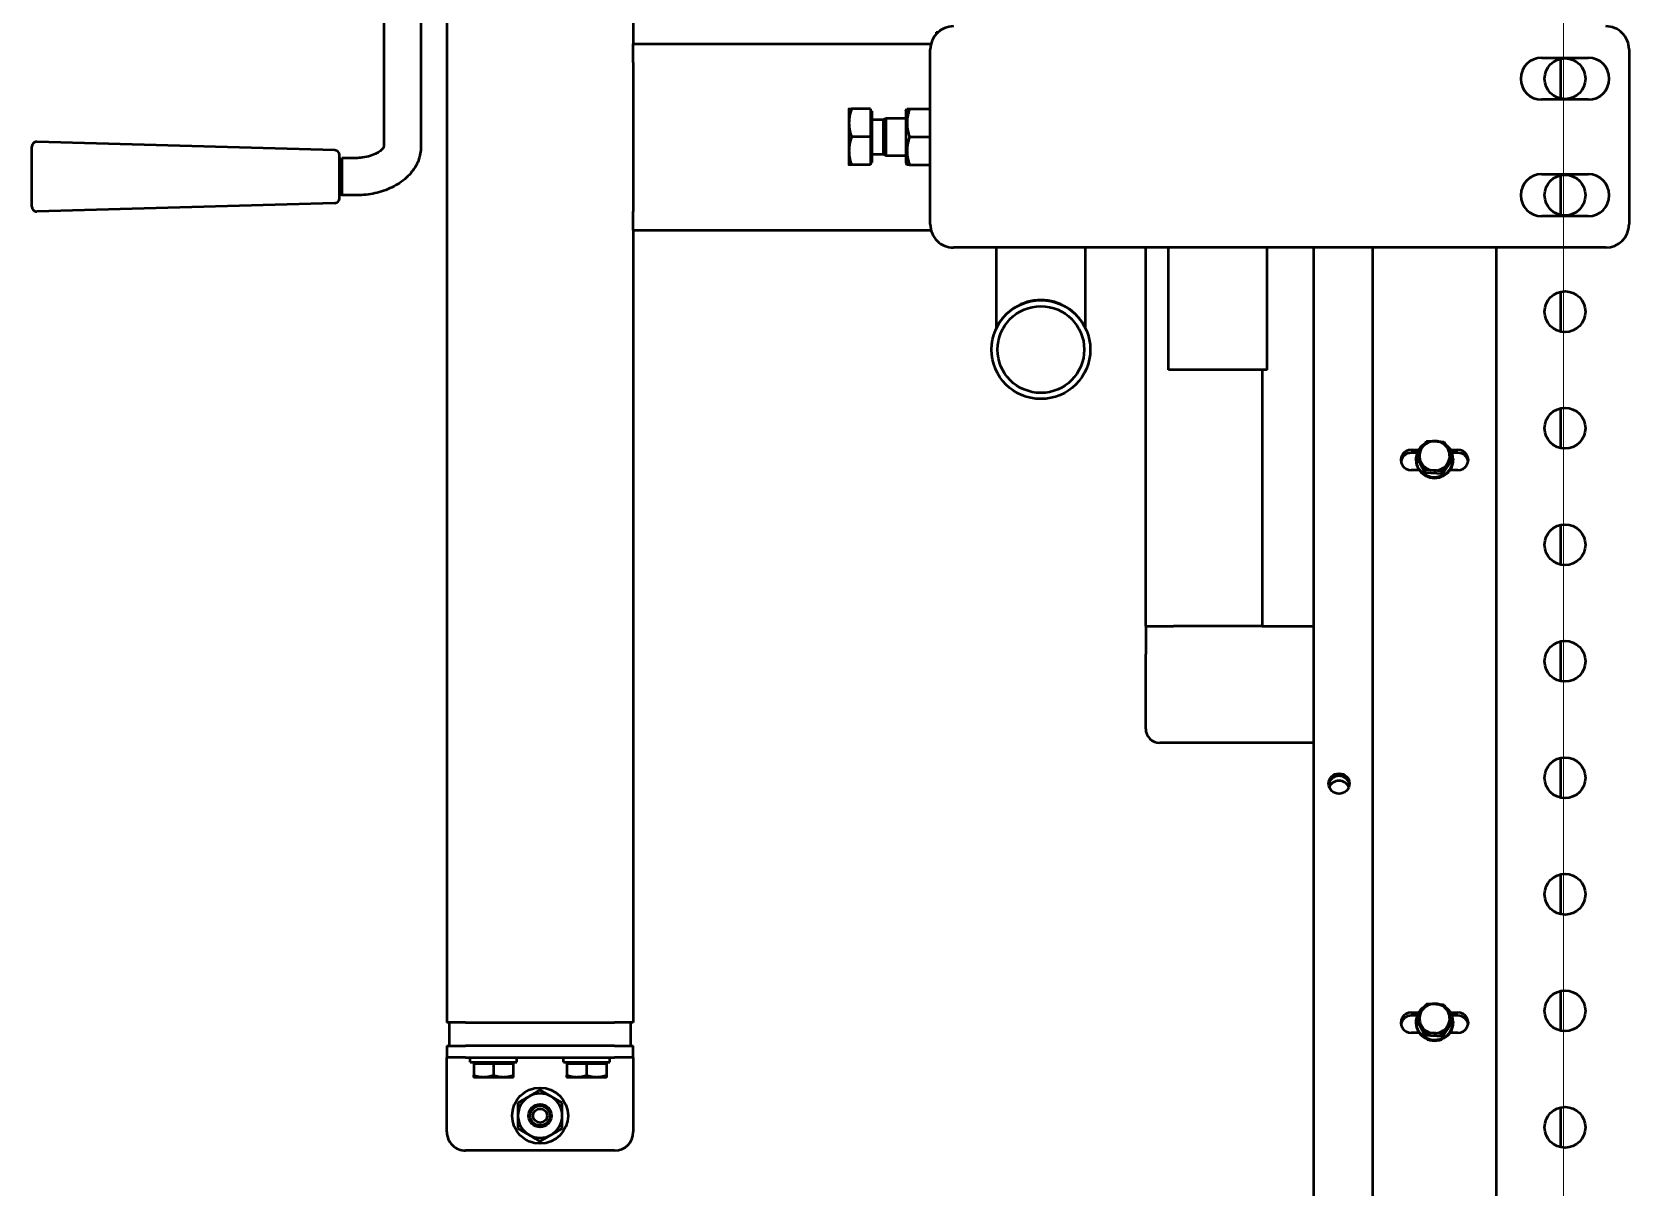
# Model space of a CAD drawing. Extents: x -3873 to 164127, y 7129 to 96529.
# Drawn here: x 53696 to 54382, y 55197 to 55692 of the extents above; entities that cross this region are included whole.
import ezdxf

# ---------------------------------------------------------------- set-up
doc = ezdxf.new("R2010")
doc.units = 0
doc.linetypes.add('CONTINOUS', pattern=[0])
doc.layers.add('LAYOUT Kromeka', color=1, linetype='CONTINUOUS', lineweight=5)
doc.layers.add('Visible (ISO)', color=7, linetype='CONTINUOUS', lineweight=50)

# ---------------------------------------------------------------- blocks, each defined once
blk = doc.blocks.new('Kafa koparma motorlu')
at = {"layer": 'Visible (ISO)', "color": 0, "transparency": 33554687}
for p, q in [((1455.4, 978.07), (1451.76, 1106.07)), ((1453.76, 1108.13), (1479.65, 1108.13)), ((1478.01, 978.07), (1481.64, 1106.07)), ((1457.4, 976.13), (1476.01, 976.13)), ((1459.7, 976.13), (1458.7, 975.13)), ((1474.7, 975.13), (1458.7, 975.13)), ((1458.7, 969.13), (1458.7, 975.13)), ((1473.7, 976.13), (1474.7, 975.13)), ((1474.7, 969.13), (1474.7, 975.13)), ((1550.81, 957.13), (1479.64, 957.13)), ((1550.81, 941.13), (1479.64, 941.13)), ((1056.75, 930), (1081.75, 930)), ((1081.75, 930), (1088.75, 930)), ((1088.75, 922), (1088.75, 930)), ((1093.75, 930), (1088.75, 930)), ((1093.75, 930), (1093.75, 922)), ((1103.75, 929), (1093.75, 929)), ((1103.75, 922), (1103.75, 930)), ((1555.73, 930), (1103.75, 930)), ((1048.75, 858), (1048.75, 922)), ((1086.75, 920), (1086.75, 900)), ((1086.75, 920), (1088.75, 920)), ((1088.75, 922), (1088.75, 858)), ((1093.75, 858), (1093.75, 922)), ((1103.75, 922), (1103.75, 858)), ((1080.35, 918.5), (1080.35, 914.25)), ((1080.35, 914.25), (1080.35, 905.75)), ((1086.15, 918.5), (1081.11, 918.5)), ((1086.15, 918.5), (1086.15, 910)), ((1086.15, 917.7), (1086.75, 917.7)), ((1080.35, 905.75), (1080.35, 901.5)), ((1086.15, 910), (1081.11, 910)), ((1086.15, 910), (1086.15, 901.5)), ((1086.15, 901.5), (1081.11, 901.5)), ((1086.15, 902.3), (1086.75, 902.3)), ((1086.75, 900), (1088.75, 900)), ((1080.35, 878.5), (1080.35, 874.25)), ((1086.15, 878.5), (1081.11, 878.5)), ((1086.15, 878.5), (1086.15, 870)), ((1086.15, 877.7), (1086.75, 877.7)), ((1086.75, 880), (1086.75, 860)), ((1086.75, 880), (1088.75, 880)), ((1080.35, 874.25), (1080.35, 865.75)), ((1080.35, 865.75), (1080.35, 861.5)), ((1086.15, 870), (1081.11, 870)), ((1086.15, 870), (1086.15, 861.5)), ((1086.15, 861.5), (1081.11, 861.5)), ((1086.15, 862.3), (1086.75, 862.3)), ((1086.75, 860), (1088.75, 860)), ((1088.75, 850), (1088.75, 858)), ((1093.75, 858), (1093.75, 850)), ((1103.75, 850), (1103.75, 858)), ((1093.75, 851), (1103.75, 851)), ((1081.75, 850), (1056.75, 850)), ((1088.75, 850), (1081.75, 850)), ((1088.75, 850), (1093.75, 850)), ((1443.75, 850), (1103.75, 850)), ((1443.75, 850), (1451.75, 850)), ((1443.75, 850), (1443.75, 722.18)), ((1515.75, 850), (1451.75, 850)), ((1515.75, 850), (1523.75, 850)), ((1555.75, 850), (1523.75, 850)), ((1523.75, 850), (1523.75, 722.18)), ((1477.75, 757.38), (1471.75, 757.38)), ((1471.75, 748.18), (1471.75, 756.3)), ((1489.75, 757.38), (1477.75, 757.38)), ((1483.75, 748.18), (1483.75, 756.3)), ((1495.75, 757.38), (1489.75, 757.38)), ((1495.75, 748.18), (1495.75, 756.3)), ((1483.75, 748.18), (1471.75, 748.18)), ((1472.75, 748.18), (1472.75, 747.38)), ((1472.75, 747.38), (1494.75, 747.38)), ((1476.29, 747.38), (1476.29, 742.6)), ((1495.75, 748.18), (1483.75, 748.18)), ((1491.21, 747.38), (1491.21, 742.6)), ((1494.75, 748.18), (1494.75, 747.38)), ((1476.29, 742.6), (1475.75, 741.38)), ((1475.75, 741.38), (1491.75, 741.38)), ((1475.75, 741.38), (1475.75, 733)), ((1476.29, 742.6), (1491.21, 742.6)), ((1491.21, 742.6), (1491.75, 741.38)), ((1491.75, 741.38), (1491.75, 733)), ((1472.65, 733), (1471.75, 732.48)), ((1471.75, 731.41), (1471.75, 732.48)), ((1471.75, 731.41), (1471.75, 722.5)), ((1494.85, 733), (1472.65, 733)), ((1483.75, 731.41), (1483.75, 722.5)), ((1494.85, 733), (1495.75, 732.48)), ((1495.75, 732.48), (1495.75, 731.41)), ((1495.75, 731.41), (1495.75, 722.5)), ((1446.25, 722.5), (1521.25, 722.5)), ((1528.75, 720), (1527.86, 720)), ((1528.75, 720), (1528.75, 719.11)), ((1436.25, 432.5), (1436.25, 712.5)), ((1402.02, 694), (1436.25, 694)), ((1436.25, 656), (1402.02, 656)), ((1223.75, 558), (1223.75, 624)), ((1229.75, 630), (1261.75, 630)), ((1273.75, 630), (1261.75, 630)), ((1273.75, 630), (1436.25, 630)), ((1273.75, 630), (1273.75, 618)), ((1273.75, 580), (1273.75, 618)), ((1383.75, 577.8), (1383.75, 620.2)), ((1383.75, 620.2), (1436.25, 620.2)), ((1383.75, 580), (1273.75, 580)), ((1273.75, 580), (1273.75, 558)), ((1383.75, 577.8), (1436.25, 577.8)), ((1436.25, 558), (930.12, 558)), ((699.47, 532.5), (1436.25, 532.5)), ((1099.29, 512.61), (1099.29, 516)), ((1106.69, 513.52), (1106.69, 516)), ((1107.98, 516), (1107.98, 512.89)), ((1340.77, 512.61), (1340.77, 516)), ((1348.17, 513.52), (1348.17, 516)), ((1349.46, 516), (1349.46, 512.89)), ((1097.74, 502.6), (1098.13, 510.1)), ((1098.13, 510.1), (1104.6, 513.49)), ((1098.13, 510.1), (1099.2, 510.1)), ((1104.05, 514), (1103.64, 514)), ((1104.6, 513.49), (1105.66, 513.49)), ((1339.22, 502.6), (1339.61, 510.1)), ((1339.61, 510.1), (1346.08, 513.49)), ((1339.61, 510.1), (1340.68, 510.1)), ((1345.53, 514), (1345.12, 514)), ((1346.08, 513.49), (1347.15, 513.49)), ((1097.74, 502.6), (1098.81, 502.6)), ((1103.81, 498.51), (1097.74, 502.6)), ((1339.22, 502.6), (1340.29, 502.6)), ((1345.3, 498.51), (1339.22, 502.6)), ((1099.29, 496), (1099.29, 499.39)), ((1104.05, 498), (1103.64, 498)), ((1103.81, 498.51), (1104.88, 498.51)), ((1106.69, 496), (1106.69, 498.48)), ((1107.98, 499.11), (1107.98, 496)), ((1340.77, 496), (1340.77, 499.39)), ((1345.53, 498), (1345.12, 498)), ((1345.3, 498.51), (1346.36, 498.51)), ((1348.17, 496), (1348.17, 498.48)), ((1349.46, 499.11), (1349.46, 496)), ((1436.25, 479.5), (8.75, 479.5)), ((1449.75, 440), (1449.75, 460)), ((1467.75, 460), (1467.75, 440)), ((1499.75, 440), (1499.75, 460)), ((1517.75, 460), (1517.75, 440)), ((1067.27, 451.99), (1050.23, 451.99)), ((1117.27, 451.99), (1100.23, 451.99)), ((1167.27, 451.99), (1150.23, 451.99)), ((1217.27, 451.99), (1200.23, 451.99)), ((1267.27, 451.99), (1250.23, 451.99)), ((1317.27, 451.99), (1300.23, 451.99)), ((1367.27, 451.99), (1350.23, 451.99)), ((1417.27, 451.99), (1400.23, 451.99)), ((1467.27, 451.99), (1450.23, 451.99)), ((1517.27, 451.99), (1500.23, 451.99)), ((1521.25, 422.5), (1446.25, 422.5))]:
    blk.add_line(p, q, dxfattribs=at)
for centre, radius in [((1063.75, 890), 12), ((1063.75, 890), 4.93), ((1063.75, 890), 4.25), ((1063.75, 890), 3), ((1392.5, 675), 21.2), ((1392.5, 675), 18.6), ((1058.75, 450), 8.75), ((1108.75, 450), 8.75), ((1158.75, 450), 8.75), ((1208.75, 450), 8.75), ((1258.75, 450), 8.75), ((1308.75, 450), 8.75), ((1358.75, 450), 8.75), ((1408.75, 450), 8.75), ((1458.75, 450), 8.75), ((1508.75, 450), 8.75)]:
    blk.add_circle(centre, radius, dxfattribs=at)
for centre, radius, start, end in [((1453.76, 1106.13), 2, 90, 181.62728), ((1479.65, 1106.13), 2, 358.37272, 90), ((1457.4, 978.13), 2, 181.62728, 270), ((1476.01, 978.13), 2, 270, 358.37272), ((1056.75, 922), 8, 90, 180), ((1063.75, 890), 9.5, 90, 150), ((1063.75, 890), 9.5, 30, 90), ((1063.75, 890), 9.5, 150, 210), ((1063.75, 890), 9.5, 330, 30), ((1063.75, 890), 9.5, 210, 270), ((1063.75, 890), 9.5, 270, 330), ((1056.75, 858), 8, 180, 270), ((1446.25, 712.5), 10, 90, 180), ((1521.25, 712.5), 10, 0, 90), ((1392.5, 675), 21.25, 296.60468, 63.39532), ((1229.75, 624), 6, 90, 180), ((1458.75, 460), 9, 0, 180), ((1508.75, 460), 9, 0, 180), ((1458.75, 440), 9, 180, 0), ((1508.75, 440), 9, 180, 0), ((1446.25, 432.5), 10, 180, 270), ((1521.25, 432.5), 10, 270, 0)]:
    blk.add_arc(centre, radius, start, end, dxfattribs=at)
blk.add_ellipse((1206.25, 547), major_axis=(0, 4.5), ratio=0.965926, dxfattribs=at)
for centre, major_axis, start_param, end_param in [((1203.14, 547), (0, -4.5), 0.365339, 2.776254), ((1205.21, 547), (0, 4.5), 3.260964, 6.163813), ((1205.21, 547), (0, 4.5), 3.260964, 6.163813), ((1104.05, 506), (0, 8), 5.267146, 10.370253), ((1103.64, 516), (0, 4.5), 4.712389, 7.853982), ((1102.34, 516), (0, 4.5), 4.712389, 6.133769), ((1345.53, 506), (0, 8), 5.267146, 10.370253), ((1345.12, 516), (0, 4.5), 4.712389, 7.853982), ((1343.82, 516), (0, 4.5), 4.712389, 6.133769), ((1103.64, 506), (0, 8), 0, 3.141593), ((1105.42, 506), (0, -6.5), 3.611199, 4.658396), ((1105.42, 506), (0, 6.5), 5.705594, 6.752791), ((1105.42, 506), (0, 6.5), 4.658396, 5.705594), ((1345.12, 506), (0, 8), 0, 3.141593), ((1346.9, 506), (0, -6.5), 3.611199, 4.658396), ((1346.9, 506), (0, 6.5), 5.705594, 6.752791), ((1346.9, 506), (0, 6.5), 4.658396, 5.705594), ((1105.42, 506), (0, -6.5), 4.658396, 5.705594), ((1105.42, 506), (0, -6.5), 5.705594, 6.752791), ((1105.42, 506), (0, 6.5), 3.611199, 4.658396), ((1104.05, 506), (0, 8), 4.497272, 4.815197), ((1346.9, 506), (0, -6.5), 4.658396, 5.705594), ((1346.9, 506), (0, -6.5), 5.705594, 6.752791), ((1346.9, 506), (0, 6.5), 3.611199, 4.658396), ((1345.53, 506), (0, 8), 4.497272, 4.815197), ((1103.64, 496), (0, -4.5), 4.712389, 7.853982), ((1102.34, 496), (0, -4.5), 0.149416, 1.570796), ((1345.12, 496), (0, -4.5), 4.712389, 7.853982), ((1343.82, 496), (0, -4.5), 0.149416, 1.570796)]:
    blk.add_ellipse(centre, major_axis=major_axis, ratio=0.965926, start_param=start_param, end_param=end_param, dxfattribs=at)
for points, knots in [([(1479.64, 941.13), (1477.6, 941.13), (1475.57, 941.52), (1471.68, 943), (1469.85, 944.13), (1466.36, 947.09), (1464.78, 949), (1462.15, 953.26), (1461.11, 955.61), (1459.58, 960.54), (1459.08, 963.13), (1458.75, 966.87), (1458.7, 968), (1458.7, 969.13)], [4.712389, 4.712389, 4.712389, 4.712389, 4.954113, 4.954113, 5.213869, 5.213869, 5.520329, 5.520329, 5.834489, 5.834489, 6.148648, 6.148648, 6.283185, 6.283185, 6.283185, 6.283185]), ([(1479.64, 957.13), (1479.58, 957.13), (1479.5, 957.13), (1478.97, 957.39), (1478.53, 957.69), (1477.61, 958.72), (1477.17, 959.34), (1476.34, 960.88), (1475.95, 961.79), (1475.3, 963.86), (1475.04, 965.03), (1474.77, 967.19), (1474.7, 968.16), (1474.7, 969.13)], [4.712389, 4.712389, 4.712389, 4.712389, 5.026548, 5.026548, 5.340708, 5.340708, 5.586808, 5.586808, 5.832407, 5.832407, 6.086862, 6.086862, 6.283185, 6.283185, 6.283185, 6.283185])]:
    blk.add_open_spline(points, degree=3, knots=knots, dxfattribs=at)
for points, weights in [([(1081.11, 918.5), (1080.35, 916.22), (1080.35, 914.25)], [1, 1.0379548493, 1]), ([(1080.35, 918.5), (1080.35, 918.5), (1081.11, 918.5)], [1, 1.0379548493, 1]), ([(1080.35, 914.25), (1080.35, 912.28), (1081.11, 910)], [1, 1.0379548493, 1]), ([(1081.11, 910), (1080.35, 907.72), (1080.35, 905.75)], [1, 1.0379548493, 1]), ([(1080.35, 905.75), (1080.35, 903.78), (1081.11, 901.5)], [1, 1.0379548493, 1]), ([(1058.27, 899.5), (1056.8, 896.95), (1055.52, 894.75)], [1, 1.03795484944, 1]), ([(1063.75, 899.5), (1061.2, 899.5), (1058.27, 899.5)], [1, 1.03795484943, 1]), ([(1069.23, 899.5), (1066.3, 899.5), (1063.75, 899.5)], [1, 1.03795484943, 1]), ([(1071.98, 894.75), (1070.7, 896.95), (1069.23, 899.5)], [1, 1.03795484944, 1]), ([(1081.11, 901.5), (1080.35, 901.5), (1080.35, 901.5)], [1, 1.0379548493, 1]), ([(1055.52, 894.75), (1054.25, 892.55), (1052.78, 890)], [1, 1.03795484944, 1]), ([(1074.72, 890), (1073.25, 892.55), (1071.98, 894.75)], [1, 1.03795484944, 1]), ([(1052.78, 890), (1054.25, 887.45), (1055.52, 885.25)], [1, 1.03795484944, 1]), ([(1055.52, 885.25), (1056.8, 883.05), (1058.27, 880.5)], [1, 1.03795484944, 1]), ([(1069.23, 880.5), (1070.7, 883.05), (1071.98, 885.25)], [1, 1.03795484944, 1]), ([(1071.98, 885.25), (1073.25, 887.45), (1074.72, 890)], [1, 1.03795484944, 1]), ([(1058.27, 880.5), (1061.2, 880.5), (1063.75, 880.5)], [1, 1.03795484944, 1]), ([(1063.75, 880.5), (1066.3, 880.5), (1069.23, 880.5)], [1, 1.03795484944, 1]), ([(1081.11, 878.5), (1080.35, 876.22), (1080.35, 874.25)], [1, 1.0379548493, 1]), ([(1080.35, 878.5), (1080.35, 878.5), (1081.11, 878.5)], [1, 1.0379548493, 1]), ([(1080.35, 874.25), (1080.35, 872.28), (1081.11, 870)], [1, 1.0379548493, 1]), ([(1081.11, 870), (1080.35, 867.72), (1080.35, 865.75)], [1, 1.0379548493, 1]), ([(1080.35, 865.75), (1080.35, 863.78), (1081.11, 861.5)], [1, 1.0379548493, 1]), ([(1081.11, 861.5), (1080.35, 861.5), (1080.35, 861.5)], [1, 1.0379548493, 1]), ([(1477.75, 757.38), (1474.97, 757.38), (1471.75, 756.3)], [1, 1.0379548493, 1]), ([(1471.75, 756.3), (1471.75, 757.38), (1471.75, 757.38)], [1, 1.0379548493, 1]), ([(1483.75, 756.3), (1480.53, 757.38), (1477.75, 757.38)], [1, 1.0379548493, 1]), ([(1489.75, 757.38), (1486.97, 757.38), (1483.75, 756.3)], [1, 1.0379548493, 1]), ([(1495.75, 756.3), (1492.53, 757.38), (1489.75, 757.38)], [1, 1.0379548493, 1]), ([(1495.75, 757.38), (1495.75, 757.38), (1495.75, 756.3)], [1, 1.0379548493, 1]), ([(1483.75, 731.41), (1477.75, 733.41), (1471.75, 731.41)], [1, 1.15470053838, 1]), ([(1495.75, 731.41), (1489.75, 733.41), (1483.75, 731.41)], [1, 1.15470053838, 1]), ([(1099.15, 506.35), (1099.24, 508.09), (1099.2, 510.1)], [1, 1.0379548493, 1]), ([(1099.2, 510.1), (1101.08, 511.01), (1102.58, 511.8)], [1, 1.0379548493, 1]), ([(1102.58, 511.8), (1104.08, 512.58), (1105.66, 513.49)], [1, 1.0379548493, 1]), ([(1105.66, 513.49), (1107.44, 512.4), (1108.85, 511.45)], [1, 1.0379548493, 1]), ([(1108.85, 511.45), (1110.26, 510.49), (1111.74, 509.4)], [1, 1.0379548493, 1]), ([(1111.74, 509.4), (1111.78, 507.39), (1111.69, 505.65)], [1, 1.0379548493, 1]), ([(1340.63, 506.35), (1340.73, 508.09), (1340.68, 510.1)], [1, 1.0379548493, 1]), ([(1340.68, 510.1), (1342.56, 511.01), (1344.06, 511.8)], [1, 1.0379548493, 1]), ([(1344.06, 511.8), (1345.56, 512.58), (1347.15, 513.49)], [1, 1.0379548493, 1]), ([(1347.15, 513.49), (1348.92, 512.4), (1350.33, 511.45)], [1, 1.0379548493, 1]), ([(1350.33, 511.45), (1351.74, 510.49), (1353.22, 509.4)], [1, 1.0379548493, 1]), ([(1353.22, 509.4), (1353.26, 507.39), (1353.17, 505.65)], [1, 1.0379548493, 1]), ([(1098.81, 502.6), (1099.06, 504.61), (1099.15, 506.35)], [1, 1.0379548493, 1]), ([(1101.99, 500.55), (1100.59, 501.51), (1098.81, 502.6)], [1, 1.0379548493, 1]), ([(1104.88, 498.51), (1103.4, 499.6), (1101.99, 500.55)], [1, 1.0379548493, 1]), ([(1111.35, 501.9), (1109.76, 500.99), (1108.26, 500.2)], [1, 1.0379548493, 1]), ([(1111.69, 505.65), (1111.6, 503.91), (1111.35, 501.9)], [1, 1.0379548493, 1]), ([(1340.29, 502.6), (1340.54, 504.61), (1340.63, 506.35)], [1, 1.0379548493, 1]), ([(1343.48, 500.55), (1342.07, 501.51), (1340.29, 502.6)], [1, 1.0379548493, 1]), ([(1346.36, 498.51), (1344.89, 499.6), (1343.48, 500.55)], [1, 1.0379548493, 1]), ([(1352.83, 501.9), (1351.25, 500.99), (1349.75, 500.2)], [1, 1.0379548493, 1]), ([(1353.17, 505.65), (1353.08, 503.91), (1352.83, 501.9)], [1, 1.0379548493, 1]), ([(1108.26, 500.2), (1106.76, 499.42), (1104.88, 498.51)], [1, 1.0379548493, 1]), ([(1349.75, 500.2), (1348.25, 499.42), (1346.36, 498.51)], [1, 1.0379548493, 1])]:
    blk.add_rational_spline(points, weights, degree=2, dxfattribs=at)

msp = doc.modelspace()

# ---------------------------------------------------------------- linework, layer by layer
at = {"layer": 'LAYOUT Kromeka', "ltscale": 20}
msp.add_line((54353.46, 41869.55), (54353.46, 63607.05), dxfattribs=at)

# ---------------------------------------------------------------- block references
at = {"layer": 'LAYOUT Kromeka', "linetype": 'CONTINOUS', "lineweight": 9, "ltscale": 25, "transparency": 33554687, "rotation": 89.99999999999999}
msp.add_blockref('Kafa koparma motorlu', (54804.05, 54163.55), dxfattribs=at)

doc.saveas('drawing.dxf')
